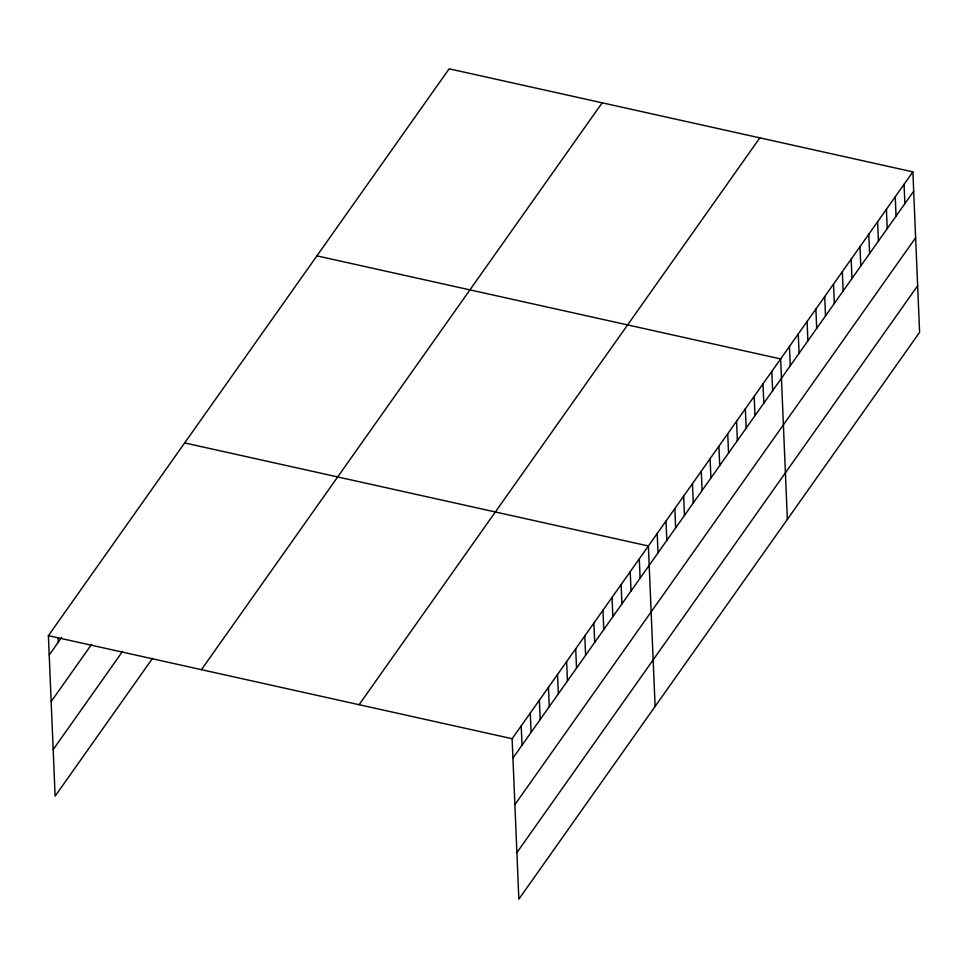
<?xml version="1.0" encoding="UTF-8"?>
<svg xmlns="http://www.w3.org/2000/svg" width="968" height="968" viewBox="0 0 968 968"><rect width="100%" height="100%" fill="white"/><g stroke="black" fill="none" stroke-linecap="round" stroke-linejoin="round"><path stroke-width="1.45" d="M152.569 658.3L55.128 796.132L48.4 635.661L449.152 68.813L912.872 171.868L919.6 332.339L518.848 899.187L512.132 738.717L912.872 171.868M49.211 654.997L61.601 637.476M51.159 701.57L91.621 644.337M53.18 749.559L122.537 651.44M201.429 669.675L602.181 102.814M359.092 704.716L759.844 137.855M512.943 758.053L913.683 191.192M514.891 804.626L915.631 237.765M516.9 852.614L917.652 285.754M316.899 255.867L780.631 358.934L787.359 519.393M184.658 442.933L648.379 545.988L655.106 706.458M48.4 635.661L512.132 738.717M904.064 184.331L904.862 203.667M895.243 196.806L896.053 216.13M886.422 209.282L887.232 228.605M877.613 221.745L878.424 241.08M868.792 234.22L869.603 253.543M859.971 246.695L860.782 266.018M851.162 259.158L851.973 278.494M842.341 271.633L843.152 290.957M833.521 284.108L834.331 303.432M824.712 296.571L825.522 315.907M815.891 309.046L816.702 328.37M807.082 321.521L807.893 340.845M798.261 333.984L799.072 353.32M789.44 346.459L790.251 365.783M771.811 371.397L772.621 390.721M762.99 383.873L763.8 403.196M754.181 396.336L754.992 415.671M745.36 408.811L746.171 428.134M736.551 421.286L737.35 440.609M727.73 433.749L728.541 453.084M718.909 446.224L719.72 465.548M710.101 458.699L710.911 478.023M701.28 471.162L702.09 490.498M692.459 483.637L693.269 502.961M683.65 496.112L684.461 515.436M674.829 508.575L675.64 527.911M666.008 521.05L666.819 540.374M657.199 533.525L658.01 552.849M639.303 558.839L640.102 578.162M630.216 571.689L631.027 591.012M621.129 584.539L621.94 603.863M612.042 597.389L612.853 616.713M602.967 610.239L603.778 629.563M593.88 623.077L594.691 642.413M584.793 635.928L585.604 655.263M575.718 648.778L576.517 668.114M566.631 661.628L567.442 680.952M557.544 674.478L558.354 693.802M548.457 687.328L549.267 706.652M539.382 700.179L540.192 719.502M530.295 713.029L531.105 732.352M521.207 725.879L522.018 745.203M58.104 637.682L58.298 642.147"/></g></svg>
